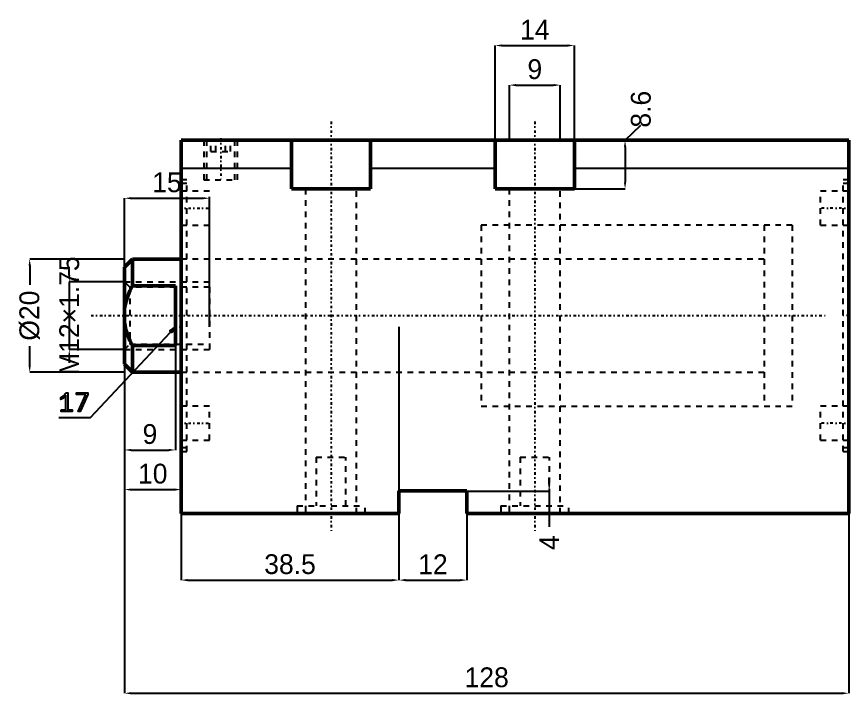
# Model space of a CAD drawing. Header units: millimetres. Extents: x -69 to 271, y -204 to 60.
# Drawn here: x 123.7 to 271, y -59.6 to 60.2 of the extents above; entities that cross this region are included whole.
import ezdxf

# ---------------------------------------------------------------- set-up
doc = ezdxf.new("R2010")
doc.units = ezdxf.units.MM
doc.linetypes.add('Center', pattern=[1.5, 0.45, -0.5, 0.05, -0.5])
doc.linetypes.add('Dashed', pattern=[2, 1, -1])
for name, color, linetype, lineweight in [('2d ConnectionPoints', 7, 'Continuous', 50), ('AM_0', 7, 'Continuous', 50), ('AM_4', 3, 'Continuous', 25), ('AM_5', 3, 'Continuous', 25), ('AM_7', 7, 'Center', 25), ('AM_9', 6, 'Dashed', 25)]:
    doc.layers.add(name, color=color, linetype=linetype, lineweight=lineweight)
doc.dimstyles.new('ISO-25', dxfattribs={"dimtxt": 2.5, "dimasz": 2.5, "dimexe": 1.25, "dimexo": 0.625, "dimtad": 1, "dimtxsty": 'Standard', "dimcen": 2.5, "dimadec": 0, "dimazin": 0, "dimtfac": 1, "dimtmove": 0, "dimatfit": 3, "dimfxl": 1, "dimarcsym": 0})

# ---------------------------------------------------------------- blocks, each defined once
blk = doc.blocks.new('1_CXHC3_MF_IN_LA_32_50_2_0_in_CXHC3_MF_IN_LA_32_50_0_2')
at = {"layer": 'AM_0'}
for p, q in [((-8.59, 12), (-10, 10.59)), ((0, 12), (-8.59, 12)), ((-8.59, 12), (-8.59, 7.27)), ((-10, 10.59), (-10, -6.59)), ((-8.59, 7.27), (-1, 7.27)), ((-1, 7.27), (-1, -3.27)), ((-1, -3.27), (-8.59, -3.27)), ((-8.59, -3.27), (-8.59, -8)), ((-10, -6.59), (-8.59, -8)), ((-8.59, -8), (0, -8))]:
    blk.add_line(p, q, dxfattribs=at)
for points in [[(-10, 3.21), (-9.95, 3.55), (-9.72, 4.51), (-9.42, 5.44), (-9.03, 6.37), (-8.59, 7.27)], [(-8.59, -3.27), (-9.03, -2.37), (-9.41, -1.45), (-9.73, -0.49), (-9.96, 0.51), (-10, 0.79)]]:
    blk.add_lwpolyline(points, dxfattribs=at)
at = {"layer": 'AM_5', "linetype": 'Dashed'}
for p, q in [((-10, 8), (5, 8)), ((5, 7.05), (5, 8)), ((-10, -4), (5, -4)), ((5, -3.05), (5, -4))]:
    blk.add_line(p, q, dxfattribs=at)
at = {"layer": 'AM_7'}
blk.add_line((-15.9, 2), (113.9, 2), dxfattribs=at)
at = {"layer": 'AM_9'}
for p, q in [((108, 18), (103, 18)), ((103, 18), (103, -14)), ((108, 18), (108, -14)), ((103, 12), (0, 12)), ((-9.05, 7.05), (-10, 8)), ((5, 7.05), (-9.05, 7.05)), ((-9.05, 7.05), (-9.05, -3.05)), ((5, 7.05), (5, -3.05)), ((-10, -4), (-9.05, -3.05)), ((-9.05, -3.05), (5, -3.05)), ((0, -8), (103, -8)), ((103, -14), (108, -14))]:
    blk.add_line(p, q, dxfattribs=at)
blk = doc.blocks.new('2_CXHC3_MF_IN_LA_32_50_1_0_in_CXHC3_MF_IN_LA_32_50_0_2')
at = {"layer": 'AM_0'}
for p, q in [((0, -33), (0, 33)), ((0, 33), (118, 33)), ((19.5, 33), (19.5, 24.4)), ((33.5, 24.4), (33.5, 33)), ((55.5, 33), (55.5, 24.4)), ((69.5, 24.4), (69.5, 33)), ((118, 33), (118, -33)), ((33.5, 24.4), (19.5, 24.4)), ((69.5, 24.4), (55.5, 24.4)), ((38.5, -29), (50.5, -29)), ((38.5, -33), (38.5, -29)), ((50.5, -29), (50.5, -33)), ((38.5, -33), (0, -33)), ((118, -33), (50.5, -33))]:
    blk.add_line(p, q, dxfattribs=at)
at = {"layer": 'AM_4'}
for p, q in [((19.5, 28), (0, 28)), ((55.5, 28), (33.5, 28)), ((118, 28), (69.5, 28))]:
    blk.add_line(p, q, dxfattribs=at)
at = {"layer": 'AM_7'}
for p, q in [((26.5, 36.3), (26.5, -36.3)), ((62.5, 36.3), (62.5, -36.3)), ((7, 33.35), (7, 25.65)), ((-0.25, 21), (5.25, 21)), ((118.25, 21), (112.75, 21)), ((118.05, 2), (116.95, 2)), ((-0.25, -17), (5.25, -17)), ((118.25, -17), (112.75, -17))]:
    blk.add_line(p, q, dxfattribs=at)
at = {"layer": 'AM_9'}
for p, q in [((4, 33), (4, 26)), ((4.5, 33), (4.5, 26)), ((5.27, 31), (5.27, 33)), ((6.13, 31), (6.13, 33)), ((7.87, 31), (7.87, 33)), ((8.73, 31), (8.73, 33)), ((9.5, 26), (9.5, 33)), ((10, 26), (10, 33)), ((5.27, 31), (8.73, 31)), ((1, 26), (0, 26)), ((1, 25.34), (0, 25.34)), ((1, -22), (1, 26)), ((4, 26), (10, 26)), ((117, -22), (117, 26)), ((118, 26), (117, 26)), ((118, 25.34), (117, 25.34)), ((5, 24), (0, 24)), ((5, 18), (5, 24)), ((22, 24.4), (22, -33)), ((31, -33), (31, 24.4)), ((58, 24.4), (58, -33)), ((67, -33), (67, 24.4)), ((113, 18), (113, 24)), ((118, 24), (113, 24)), ((0, 18), (5, 18)), ((108, 18), (53, 18)), ((53, 18), (53, -14)), ((108, 18), (108, -14)), ((113, 18), (118, 18)), ((53, 12), (0, 12)), ((0, -8), (53, -8)), ((5, -14), (0, -14)), ((5, -20), (5, -14)), ((53, -14), (108, -14)), ((113, -20), (113, -14)), ((118, -14), (113, -14)), ((0, -20), (5, -20)), ((113, -20), (118, -20)), ((0, -21.34), (1, -21.34)), ((0, -22), (1, -22)), ((117, -21.34), (118, -21.34)), ((117, -22), (118, -22)), ((23.9, -23), (29.1, -23)), ((23.9, -23), (23.9, -31.6)), ((29.1, -31.6), (29.1, -23)), ((59.9, -23), (65.1, -23)), ((59.9, -23), (59.9, -31.6)), ((65.1, -31.6), (65.1, -23)), ((20.5, -31.6), (32.5, -31.6)), ((20.5, -31.6), (20.5, -33)), ((32.5, -33), (32.5, -31.6)), ((56.5, -31.6), (68.5, -31.6)), ((56.5, -31.6), (56.5, -33)), ((68.5, -33), (68.5, -31.6))]:
    blk.add_line(p, q, dxfattribs=at)
blk = doc.blocks.new('*D29')
at = {"layer": 'AM_5', "color": 0, "lineweight": -2}
for p, q in [((208.28, 38.31), (208.28, 55.06)), ((209.44, 55.06), (221.11, 55.06)), ((222.28, 38.31), (222.28, 55.06))]:
    blk.add_line(p, q, dxfattribs=at)
at = {"layer": 'AM_5', "color": 0}
for points in [[(209.44, 55.26), (209.44, 54.87), (208.28, 55.06)], [(221.11, 54.87), (221.11, 55.26), (222.28, 55.06)]]:
    blk.add_solid(points, dxfattribs=at)
at = {"layer": 'Defpoints', "color": 0}
for p in [(222.28, 55.06), (208.28, 38.31), (222.28, 38.31)]:
    blk.add_point(p, dxfattribs=at)
at = {"layer": 'AM_5', "color": 0, "insert": (215.28, 57.86), "char_height": 3.5, "attachment_point": 5}
blk.add_mtext('14', dxfattribs=at)
blk = doc.blocks.new('*D30')
at = {"layer": 'AM_5', "color": 0, "lineweight": -2}
for p, q in [((210.78, 38.31), (210.78, 48.06)), ((211.94, 48.06), (218.61, 48.06)), ((219.78, 38.31), (219.78, 48.06))]:
    blk.add_line(p, q, dxfattribs=at)
at = {"layer": 'AM_5', "color": 0}
for points in [[(211.94, 48.26), (211.94, 47.87), (210.78, 48.06)], [(218.61, 47.87), (218.61, 48.26), (219.78, 48.06)]]:
    blk.add_solid(points, dxfattribs=at)
at = {"layer": 'Defpoints', "color": 0}
for p in [(219.78, 48.06), (210.78, 38.31), (219.78, 38.31)]:
    blk.add_point(p, dxfattribs=at)
at = {"layer": 'AM_5', "color": 0, "insert": (215.28, 50.86), "char_height": 3.5, "attachment_point": 5}
blk.add_mtext('9', dxfattribs=at)
blk = doc.blocks.new('*D31')
at = {"layer": 'AM_5', "color": 0, "lineweight": -2}
for p, q in [((231.23, 38.31), (234.03, 41)), ((222.28, 38.31), (231.23, 38.31)), ((231.23, 37.15), (231.23, 30.88)), ((215.28, 29.71), (231.23, 29.71))]:
    blk.add_line(p, q, dxfattribs=at)
at = {"layer": 'AM_5', "color": 0}
for points in [[(231.42, 37.15), (231.03, 37.15), (231.23, 38.31)], [(231.03, 30.88), (231.42, 30.88), (231.23, 29.71)]]:
    blk.add_solid(points, dxfattribs=at)
at = {"layer": 'Defpoints', "color": 0}
for p in [(222.28, 38.31), (215.28, 29.71), (231.23, 29.71)]:
    blk.add_point(p, dxfattribs=at)
at = {"layer": 'AM_5', "color": 0, "insert": (234.03, 43.8), "char_height": 3.5, "attachment_point": 5, "rotation": 90}
blk.add_mtext('8.6', dxfattribs=at)
blk = doc.blocks.new('*D32')
at = {"layer": 'AM_5', "color": 0, "lineweight": -2}
for p, q in [((217.83, -22.52), (217.83, -21.35)), ((203.28, -23.69), (217.83, -23.69)), ((217.83, -23.69), (217.83, -27.69)), ((203.28, -27.69), (217.83, -27.69)), ((217.83, -27.69), (217.83, -30.02))]:
    blk.add_line(p, q, dxfattribs=at)
at = {"layer": 'AM_5', "color": 0}
for points in [[(217.63, -22.52), (218.02, -22.52), (217.83, -23.69)], [(218.02, -28.85), (217.63, -28.85), (217.83, -27.69)]]:
    blk.add_solid(points, dxfattribs=at)
at = {"layer": 'Defpoints', "color": 0}
for p in [(203.28, -23.69), (203.28, -27.69), (217.83, -27.69)]:
    blk.add_point(p, dxfattribs=at)
at = {"layer": 'AM_5', "color": 0, "insert": (217.83, -32.82), "char_height": 3.5, "attachment_point": 5, "rotation": 90}
blk.add_mtext('4', dxfattribs=at)
blk = doc.blocks.new('*D33')
at = {"layer": 'AM_5', "color": 0, "lineweight": -2}
for p, q in [((191.28, 5.31), (191.28, -39.44)), ((203.28, -23.69), (203.28, -39.44)), ((192.44, -39.44), (202.11, -39.44))]:
    blk.add_line(p, q, dxfattribs=at)
at = {"layer": 'AM_5', "color": 0}
for points in [[(192.44, -39.24), (192.44, -39.63), (191.28, -39.44)], [(202.11, -39.63), (202.11, -39.24), (203.28, -39.44)]]:
    blk.add_solid(points, dxfattribs=at)
at = {"layer": 'Defpoints', "color": 0}
for p in [(191.28, 5.31), (203.28, -23.69), (203.28, -39.44)]:
    blk.add_point(p, dxfattribs=at)
at = {"layer": 'AM_5', "color": 0, "insert": (197.28, -36.64), "char_height": 3.5, "attachment_point": 5}
blk.add_mtext('12', dxfattribs=at)
blk = doc.blocks.new('*D34')
at = {"layer": 'AM_5', "color": 0, "lineweight": -2}
for p, q in [((191.28, 5.31), (191.28, -39.44)), ((152.78, -27.69), (152.78, -39.44)), ((153.94, -39.44), (190.11, -39.44))]:
    blk.add_line(p, q, dxfattribs=at)
at = {"layer": 'AM_5', "color": 0}
for points in [[(153.94, -39.24), (153.94, -39.63), (152.78, -39.44)], [(190.11, -39.63), (190.11, -39.24), (191.28, -39.44)]]:
    blk.add_solid(points, dxfattribs=at)
at = {"layer": 'Defpoints', "color": 0}
for p in [(191.28, 5.31), (152.78, -27.69), (191.28, -39.44)]:
    blk.add_point(p, dxfattribs=at)
at = {"layer": 'AM_5', "color": 0, "insert": (172.03, -36.64), "char_height": 3.5, "attachment_point": 5}
blk.add_mtext('38.5', dxfattribs=at)
blk = doc.blocks.new('*D35')
at = {"layer": 'AM_5', "color": 0, "lineweight": -2}
for p, q in [((142.78, 5.31), (142.78, -59.44)), ((270.78, 5.31), (270.78, -59.44)), ((143.94, -59.44), (269.61, -59.44))]:
    blk.add_line(p, q, dxfattribs=at)
at = {"layer": 'AM_5', "color": 0}
for points in [[(143.94, -59.24), (143.94, -59.63), (142.78, -59.44)], [(269.61, -59.63), (269.61, -59.24), (270.78, -59.44)]]:
    blk.add_solid(points, dxfattribs=at)
at = {"layer": 'Defpoints', "color": 0}
for p in [(142.78, 5.31), (270.78, 5.31), (270.78, -59.44)]:
    blk.add_point(p, dxfattribs=at)
at = {"layer": 'AM_5', "color": 0, "insert": (206.78, -56.64), "char_height": 3.5, "attachment_point": 5}
blk.add_mtext('128', dxfattribs=at)
blk = doc.blocks.new('*D36')
at = {"layer": 'AM_5', "color": 0, "lineweight": -2}
for p, q in [((142.78, 17.31), (126.03, 17.31)), ((126.03, 16.15), (126.03, 12.74)), ((126.03, -1.52), (126.03, 1.89)), ((142.78, -2.69), (126.03, -2.69))]:
    blk.add_line(p, q, dxfattribs=at)
at = {"layer": 'AM_5', "color": 0}
for points in [[(126.22, 16.15), (125.83, 16.15), (126.03, 17.31)], [(125.83, -1.52), (126.22, -1.52), (126.03, -2.69)]]:
    blk.add_solid(points, dxfattribs=at)
at = {"layer": 'Defpoints', "color": 0}
for p in [(142.78, 17.31), (126.03, -2.69), (142.78, -2.69)]:
    blk.add_point(p, dxfattribs=at)
at = {"layer": 'AM_5', "color": 0, "insert": (126.03, 7.31), "char_height": 3.5, "attachment_point": 5, "rotation": 90}
blk.add_mtext('Ø20', dxfattribs=at)
blk = doc.blocks.new('*D37')
at = {"layer": 'AM_5', "color": 0, "lineweight": -2}
for p, q in [((133.03, 14.48), (133.03, 15.65)), ((142.78, 13.31), (133.03, 13.31)), ((133.03, 13.31), (133.03, 1.31)), ((142.78, 1.31), (133.03, 1.31)), ((133.03, 0.15), (133.03, -1.02))]:
    blk.add_line(p, q, dxfattribs=at)
at = {"layer": 'AM_5', "color": 0}
for points in [[(132.83, 14.48), (133.22, 14.48), (133.03, 13.31)], [(133.22, 0.15), (132.83, 0.15), (133.03, 1.31)]]:
    blk.add_solid(points, dxfattribs=at)
at = {"layer": 'Defpoints', "color": 0}
for p in [(142.78, 13.31), (133.03, 1.31), (142.78, 1.31)]:
    blk.add_point(p, dxfattribs=at)
at = {"layer": 'AM_5', "color": 0, "insert": (133.03, 7.31), "char_height": 3.5, "attachment_point": 5, "rotation": 90}
blk.add_mtext('M12×1.75', dxfattribs=at)
blk = doc.blocks.new('*D38')
at = {"layer": 'AM_5', "color": 0, "lineweight": -2}
for p, q in [((151.78, 5.31), (151.78, -16.44)), ((142.78, 1.31), (142.78, -16.44)), ((143.94, -16.44), (150.61, -16.44))]:
    blk.add_line(p, q, dxfattribs=at)
at = {"layer": 'AM_5', "color": 0}
for points in [[(143.94, -16.24), (143.94, -16.63), (142.78, -16.44)], [(150.61, -16.63), (150.61, -16.24), (151.78, -16.44)]]:
    blk.add_solid(points, dxfattribs=at)
at = {"layer": 'Defpoints', "color": 0}
for p in [(151.78, 5.31), (142.78, 1.31), (151.78, -16.44)]:
    blk.add_point(p, dxfattribs=at)
at = {"layer": 'AM_5', "color": 0, "insert": (147.28, -13.64), "char_height": 3.5, "attachment_point": 5}
blk.add_mtext('9', dxfattribs=at)
blk = doc.blocks.new('*D39')
at = {"layer": 'AM_5', "color": 0, "lineweight": -2}
for p, q in [((152.78, 5.31), (152.78, -23.44)), ((142.78, 1.31), (142.78, -23.44)), ((143.94, -23.44), (151.61, -23.44))]:
    blk.add_line(p, q, dxfattribs=at)
at = {"layer": 'AM_5', "color": 0}
for points in [[(143.94, -23.24), (143.94, -23.63), (142.78, -23.44)], [(151.61, -23.63), (151.61, -23.24), (152.78, -23.44)]]:
    blk.add_solid(points, dxfattribs=at)
at = {"layer": 'Defpoints', "color": 0}
for p in [(152.78, 5.31), (142.78, 1.31), (152.78, -23.44)]:
    blk.add_point(p, dxfattribs=at)
at = {"layer": 'AM_5', "color": 0, "insert": (147.78, -20.64), "char_height": 3.5, "attachment_point": 5}
blk.add_mtext('10', dxfattribs=at)
blk = doc.blocks.new('*D40')
at = {"layer": 'AM_5', "color": 0, "lineweight": -2}
for p, q in [((142.78, 1.31), (142.78, 28.06)), ((143.94, 28.06), (156.61, 28.06)), ((157.78, 5.31), (157.78, 28.06))]:
    blk.add_line(p, q, dxfattribs=at)
at = {"layer": 'AM_5', "color": 0}
for points in [[(143.94, 28.26), (143.94, 27.87), (142.78, 28.06)], [(156.61, 27.87), (156.61, 28.26), (157.78, 28.06)]]:
    blk.add_solid(points, dxfattribs=at)
at = {"layer": 'Defpoints', "color": 0}
for p in [(157.78, 28.06), (157.78, 5.31), (142.78, 1.31)]:
    blk.add_point(p, dxfattribs=at)
at = {"layer": 'AM_5', "color": 0, "insert": (150.28, 30.86), "char_height": 3.5, "attachment_point": 5}
blk.add_mtext('15', dxfattribs=at)

msp = doc.modelspace()

# ---------------------------------------------------------------- linework, layer by layer
at = {"layer": '2d ConnectionPoints'}
msp.add_point((152.778, 5.314), dxfattribs=at)
at = {"layer": 'AM_5'}
for p, q in [((136.778, -10.686), (151.778, 5.314)), ((131.178, -10.686), (136.778, -10.686))]:
    msp.add_line(p, q, dxfattribs=at)
for points in [[(151.778, 5.314), (151.151, 4.303), (150.81, 4.622), (151.778, 5.314)], [(131.604, -9.345), (132.441, -9.345), (132.441, -6.884), (132.441, -6.884), (132.396, -6.929), (132.32, -7), (132.32, -7), (132.233, -7.074), (132.17, -7.125), (132.17, -7.125), (132.105, -7.175), (132.005, -7.248), (132.005, -7.248), (131.905, -7.315), (131.838, -7.357), (131.838, -7.357), (131.773, -7.395), (131.682, -7.441), (131.682, -7.441), (131.599, -7.474), (131.549, -7.489), (131.549, -7.143), (131.549, -7.143), (131.611, -7.113), (131.709, -7.057), (131.709, -7.057), (131.813, -6.987), (131.885, -6.932), (131.885, -6.932), (131.957, -6.874), (132.062, -6.783), (132.062, -6.783), (132.164, -6.689), (132.229, -6.624), (132.229, -6.624), (132.291, -6.56), (132.374, -6.471), (132.374, -6.471), (132.446, -6.388), (132.486, -6.338), (132.778, -6.338), (132.778, -9.345), (133.537, -9.345), (133.537, -9.636), (131.604, -9.636), (131.604, -9.345)], [(135.939, -6.656), (134.324, -6.656), (134.324, -6.338), (136.317, -6.338), (136.317, -6.656), (134.961, -9.636), (134.588, -9.636), (135.939, -6.656)]]:
    msp.add_lwpolyline(points, dxfattribs=at)

# ---------------------------------------------------------------- block references
for name in ['2_CXHC3_MF_IN_LA_32_50_1_0_in_CXHC3_MF_IN_LA_32_50_0_2', '1_CXHC3_MF_IN_LA_32_50_2_0_in_CXHC3_MF_IN_LA_32_50_0_2']:
    msp.add_blockref(name, (152.778, 5.314))

# ---------------------------------------------------------------- dimensions: what is measured, and where the dimension line sits
for base, p1, p2, text, picture, middle in [((222.278, 55.064), (208.278, 38.314), (222.278, 38.314), '14', '*D29', (215.278, 55.064)), ((219.778, 48.064), (210.778, 38.314), (219.778, 38.314), '9', '*D30', (215.278, 48.064)), ((157.778, 28.064), (142.778, 1.314), (157.778, 5.314), '15', '*D40', (150.278, 28.064)), ((270.778, -59.436), (142.778, 5.314), (270.778, 5.314), '128', '*D35', (206.778, -59.436)), ((151.778, -16.436), (142.778, 1.314), (151.778, 5.314), '9', '*D38', (147.278, -16.436)), ((152.778, -23.436), (142.778, 1.314), (152.778, 5.314), '10', '*D39', (147.778, -23.436)), ((191.278, -39.436), (152.778, -27.686), (191.278, 5.314), '38.5', '*D34', (172.028, -39.436)), ((203.278, -39.436), (191.278, 5.314), (203.278, -23.686), '12', '*D33', (197.278, -39.436))]:
    dim = msp.add_linear_dim(base=base, p1=p1, p2=p2, text=text, dimstyle='ISO-25', override={"dimtxt": 3.5, "dimasz": 1.166667, "dimexe": 0, "dimexo": 0, "dimgap": 1.05}, dxfattribs=at)
    dim.commit()
    dim.dimension.update_dxf_attribs({"geometry": picture, "text_midpoint": middle, "dimtype": 160})
for base, p1, p2, text, picture, middle in [((231.228, 29.714), (222.278, 38.314), (215.278, 29.714), '8.6', '*D31', (234.028, 43.797)), ((133.028, 1.314), (142.778, 13.314), (142.778, 1.314), 'M12×1.75', '*D37', (133.028, 7.314)), ((126.028, -2.686), (142.778, 17.314), (142.778, -2.686), 'Ø20', '*D36', (126.028, 7.314)), ((217.828, -27.686), (203.278, -23.686), (203.278, -27.686), '4', '*D32', (217.828, -32.82))]:
    dim = msp.add_linear_dim(base=base, p1=p1, p2=p2, angle=90, text=text, dimstyle='ISO-25', override={"dimtxt": 3.5, "dimasz": 1.166667, "dimexe": 0, "dimexo": 0, "dimgap": 1.05}, dxfattribs=at)
    dim.commit()
    dim.dimension.update_dxf_attribs({"geometry": picture, "text_midpoint": middle, "dimtype": 160, "text_rotation": 90})

doc.saveas('drawing.dxf')
